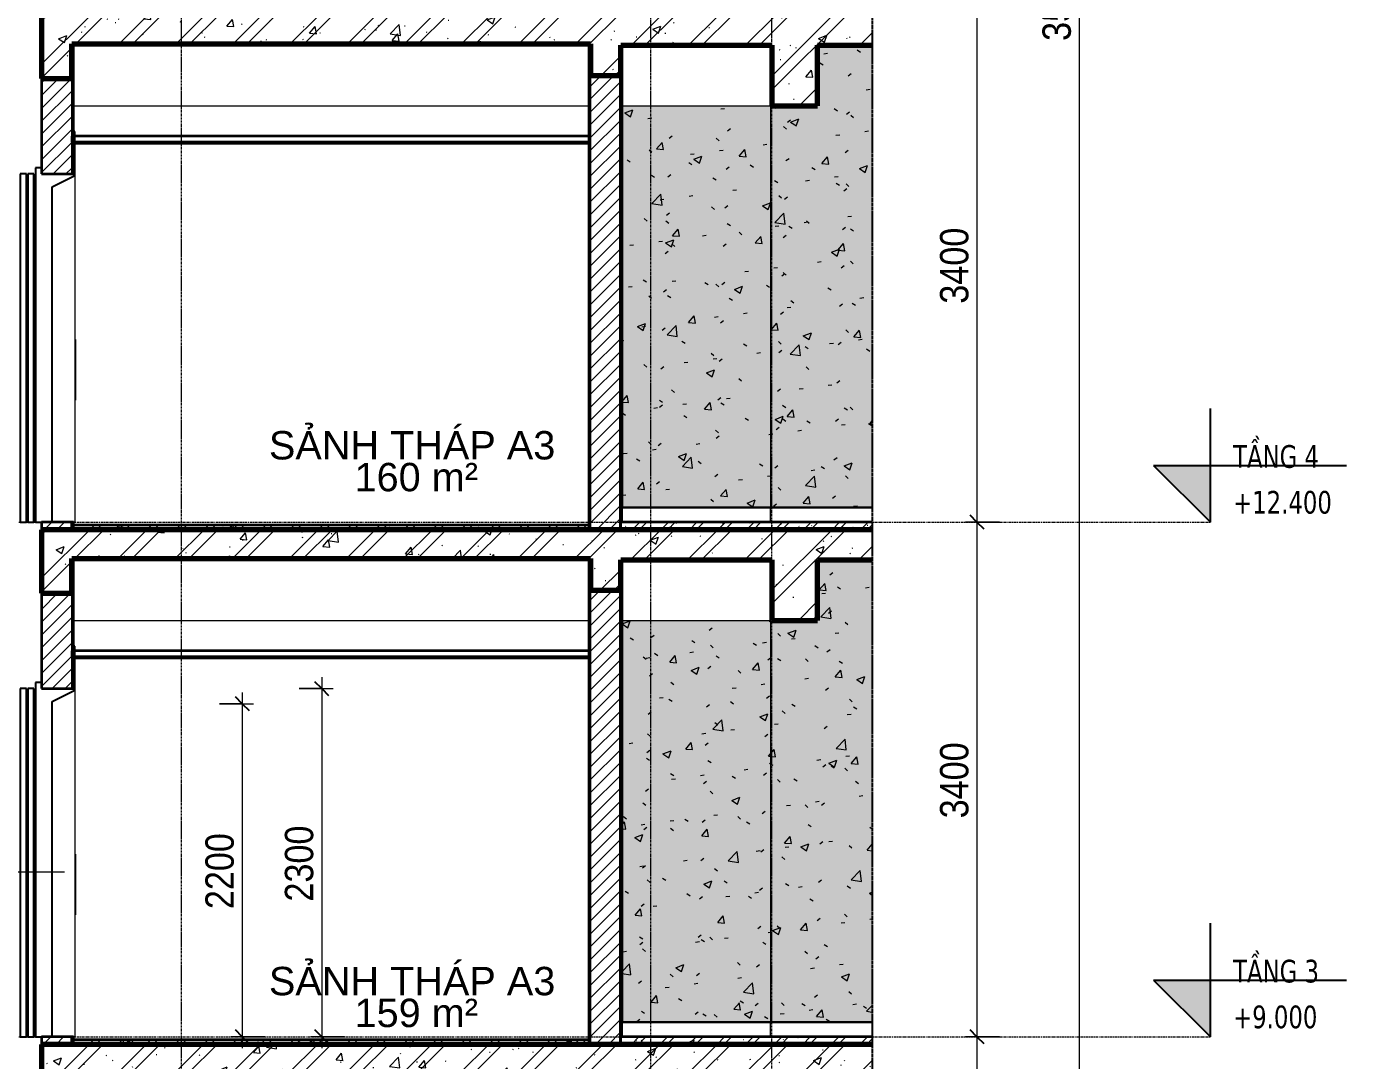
# Model space of a CAD drawing. Header units: millimetres. Extents: x -54951 to -22308, y -6558 to 34550.
# Drawn here: x -49462 to -40741, y 8843 to 15675 of the extents above; entities that cross this region are included whole.
import ezdxf

# ---------------------------------------------------------------- set-up
doc = ezdxf.new("R2010")
doc.units = ezdxf.units.MM
for name, pattern in [('Centre', [31.75, 6.35, -4.7625, 15.875, -4.7625]), ('Grid Line', [22.225, 12.7, -3.175, 3.175, -3.175]), ('Hidden', [7.14375, 4.7625, -2.38125])]:
    doc.linetypes.add(name, pattern=pattern)
for name, color, linetype, lineweight in [('0-1', 7, 'Continuous', 5), ('A-ANNO-DIMS', 211, 'Continuous', 9), ('A-ANNO-DIMS-75', 211, 'Continuous', 9), ('A-AREA-IDEN', 2, 'Continuous', 9), ('A-CLNG-2', 7, 'Continuous', 35), ('A-CLNG-FNSH-1', 250, 'Continuous', 18), ('A-CLNG-PATT', 13, 'Continuous', 18), ('A-DETL-GENF', 92, 'Continuous', 18), ('A-DETL-GENF-1', 9, 'Continuous', 18), ('A-DETL-GENF-3', 92, 'Hidden', 25), ('A-DETL-WIDE', 214, 'Continuous', 70), ('A-DOOR', 31, 'Continuous', 18), ('A-DOOR-1', 31, 'Continuous', 25), ('A-DOOR-IDEN', 31, 'Continuous', 9), ('A-FLOR-FNSH-1', 7, 'Continuous', 35), ('A-FLOR-HRAL-1', 250, 'Continuous', 18), ('A-FLOR-HRAL-2', 53, 'Continuous', 25), ('A-FLOR-HRAL-3', 9, 'Continuous', 18), ('A-FLOR-LEVL', 51, 'Continuous', 9), ('A-FLOR-LEVL-1', 51, 'Continuous', 25), ('A-FLOR-LEVL-2', 51, 'Centre', 9), ('A-FLOR-PATT-2', 67, 'Continuous', 18), ('A-FLOR-PATT-3', 8, 'Continuous', 18), ('A-WALL', 113, 'Continuous', 18), ('A-WALL-1', 7, 'Continuous', 35), ('A-WALL-PATT', 111, 'Continuous', 18), ('A-WALL-PATT-1', 9, 'Continuous', 18), ('A-WALL-PATT-2', 255, 'Continuous', 18), ('A-WALL-PATT-3', 250, 'Continuous', 18), ('I-WALL-1', 250, 'Continuous', 18), ('S-BEAM-3', 250, 'Continuous', 18), ('S-COLS-1', 250, 'Continuous', 18), ('S-GRID-1', 1, 'Grid Line', 9)]:
    doc.layers.add(name, color=color, linetype=linetype, lineweight=lineweight)
doc.styles.add('Arial', font='arial.ttf', dxfattribs={"height": 187.5})
doc.styles.add('Tahoma_B', font='tahomabd.ttf', dxfattribs={"width": 0.85, "height": 150})
doc.styles.add('UTM Avo', font='', dxfattribs={"width": 0.9, "height": 187.5})
doc.styles.get('UTM Avo').set_extended_font_data('UTM Avo')
doc.dimstyles.new('1_Dim_chi_tiet_2_5', dxfattribs={"dimscale": 304.8, "dimtxt": 187.368928, "dimasz": 0.295276, "dimexe": 0.246063, "dimexo": 0.0625, "dimgap": 0.024606, "dimtad": 1, "dimdec": 0, "dimrnd": 5, "dimzin": 0, "dimdsep": 46, "dimtxsty": 'UTM Avo', "dimblk1": 'OBLIQUE', "dimblk2": 'OBLIQUE', "dimsah": 1, "dimcen": 0.09, "dimdle": 0.246063, "dimazin": 0, "dimtfac": 1, "dimtdec": 4, "dimtix": 1, "dimtmove": 0, "dimatfit": 3, "dimfxl": 0.492126, "dimfxlon": 1, "dimtvp": 1, "dimtolj": 1, "dimtzin": 0, "dimarcsym": 2})
pattern_1 = [(50, (-48685.1, 15725), (546.553, -47.817), [57.15, -628.65]), (355, (-48685.1, 15725), (-105.73, 573.17), [45.72, -502.92]), (100.451, (-48639.57, 15721), (440.828, 525.35), [48.57, -534.27]), (46.184, (-48685.1, 15877.4), (813.237, -126.13), [85.725, -942.975]), (96.636, (-48617.35, 15866.9), (712.21, 742.28), [72.855, -801.405]), (351.184, (-48685.1, 15877.4), (712.215, 742.28), [68.58, -754.38]), (21, (-48608.9, 15839.3), (454.843, -306.796), [57.15, -628.65]), (326, (-48608.9, 15839.3), (185.406, 552.564), [45.72, -502.92]), (71.451, (-48571, 15813.73), (640.25, 245.764), [48.57, -534.27]), (37.5, (-48685.12, 15725), (9.2664, 253.665), [25.146, -471.678, 25.146, -485.394, -504.825]), (37.5, (-48685.12, 15725), (9.2664, 253.665), [-1007.364, 25.146, -479.68]), (7.5, (-48685.12, 15725), (200.459, 300.541), [25.146, -265.938, 25.146, -460.248, -192.405]), (7.5, (-48685.12, 15725), (200.459, 300.541), [-776.478, 25.146, -167.259]), (327.5, (-48855.04, 15725), (406.773, -17.1864), [25.146, -165.354, 25.146, -569.214, -788.67]), (327.5, (-48855.04, 15725), (406.773, -17.1864), [-784.86, 25.146, -763.524]), (317.5, (-48931.24, 15725), (444.388, 76.28), [25.146, -222.504, 25.146, -369.57, -560.07]), (317.5, (-48931.24, 15725), (444.388, 76.28), [-642.366, 25.146, -534.924])]
pattern_2 = [(37.5, (-48685.12, 15725), (-2.40047, 73.41204), [2.515, -55.397, 2.515, -62.255, -61.912]), (37.5, (-48685.12, 15725), (-2.40047, 73.41204), [-122.682, 2.515, -59.398]), (7.5, (-48685.12, 15725), (67.4282, 107.524), [2.515, -28.727, 2.515, -49.682, -20.002]), (7.5, (-48685.12, 15725), (67.4282, 107.524), [-83.439, 2.515, -17.488]), (327.5, (-48731.98, 15725), (118.6493, 0.21553), [2.515, -16.535, 2.515, -66.065, -89.535]), (327.5, (-48731.98, 15725), (118.6493, 0.21553), [-87.63, 2.515, -87.02]), (317.5, (-48731.98, 15725), (114.5339, 33.4393), [2.515, -7.01, 2.515, -42.443, -51.435]), (317.5, (-48731.98, 15725), (114.5339, 33.4393), [-54.483, 2.515, -48.92])]
pattern_3 = [(37.5, (-48685.12, 15725), (-2.40047, 73.41204), [2.515, -55.397, 2.515, -62.255, -61.913]), (37.5, (-48685.12, 15725), (-2.40047, 73.41204), [-122.682, 2.515, -59.398]), (7.5, (-48685.12, 15725), (67.4282, 107.524), [2.515, -28.727, 2.515, -49.682, -20.003]), (7.5, (-48685.12, 15725), (67.4282, 107.524), [-83.439, 2.515, -17.488]), (327.5, (-48731.98, 15725), (118.6493, 0.21553), [2.515, -16.535, 2.515, -66.065, -89.535]), (327.5, (-48731.98, 15725), (118.6493, 0.21553), [-87.63, 2.515, -87.02]), (317.5, (-48731.98, 15725), (114.5339, 33.4393), [2.515, -7.01, 2.515, -42.443, -51.435]), (317.5, (-48731.98, 15725), (114.5339, 33.4393), [-54.483, 2.515, -48.92])]
pattern_4 = [(45, (-48685.12, 15725), (-39.77476, 39.77476), [])]
pattern_5 = [(50, (-48685.12, 15725), (273.276, -23.909), [28.575, -314.325]), (355, (-48685.12, 15725), (-52.865, 286.585), [22.86, -251.46]), (100.451, (-48662.35, 15723), (220.414, 262.6745), [24.285, -267.135]), (46.184, (-48685.12, 15801.2), (406.619, -63.065), [42.862, -471.487]), (96.636, (-48651.23, 15795.94), (356.104, 371.141), [36.428, -400.703]), (351.184, (-48685.1, 15801.2), (356.107, 371.138), [34.29, -377.19]), (21, (-48647.02, 15782.15), (227.421, -153.398), [28.575, -314.325]), (326, (-48647.02, 15782.15), (92.703, 276.282), [22.86, -251.46]), (71.451, (-48628.07, 15769.37), (320.1254, 122.8816), [24.285, -267.135]), (37.5, (-48685.12, 15725), (4.6325, 126.8326), [2.515, -245.897, 2.515, -252.755, -252.413]), (37.5, (-48685.12, 15725), (4.6325, 126.8326), [-503.682, 2.515, -249.898]), (7.5, (-48685.12, 15725), (100.2292, 150.2711), [2.515, -143.027, 2.515, -240.182, -96.203]), (7.5, (-48685.12, 15725), (100.2292, 150.2711), [-388.239, 2.515, -93.688]), (327.5, (-48770.08, 15725), (203.3868, -8.5935), [2.515, -92.735, 2.515, -294.665, -394.335]), (327.5, (-48770.08, 15725), (203.3868, -8.5935), [-392.43, 2.515, -391.82]), (317.5, (-48808.18, 15725), (222.1944, 38.14), [2.515, -121.31, 2.515, -194.843, -280.035]), (317.5, (-48808.18, 15725), (222.1944, 38.14), [-321.183, 2.515, -277.52]), (45, (-48685.12, 15725), (-94.2927, 94.2927), []), (45, (-48685.12, 15867.88), (-94.2927, 94.2927), [])]
pattern_6 = [(45, (-48685.12, 15725), (-42.4264, 42.4264), [])]
pattern_7 = [(0, (-48685.12, 15725), (609.6, 152.4), [25.146, -432.054, 25.146, -432.054, -2438.4]), (0, (-48685.12, 15725), (609.6, 152.4), [-914.4, 25.146, -889.254, 25.146, -432.054, -1066.8]), (0, (-48685.12, 15725), (609.6, 152.4), [-2286, 25.146, -279.654, 25.146, -736.854]), (120, (-48456.52, 15801.2), (-436.7823, 451.729), [25.146, -432.054, 25.146, -2870.454]), (120, (-48456.52, 15801.2), (-436.7823, 451.729), [-482.346, -432.054, 25.146, -889.254, -1524]), (120, (-48456.52, 15801.2), (-436.7823, 451.729), [-1828.8, 25.146, -432.054, 25.146, -1041.654]), (120, (-48456.52, 15801.2), (-436.7823, 451.729), [-2311.146, -279.654, 25.146, -736.854]), (240, (-48380.32, 16106), (-172.8177, -604.129), [25.146, -432.054, 25.146, -432.054, -2438.4]), (240, (-48380.32, 16106), (-172.8177, -604.129), [-914.4, 25.146, -889.254, 25.146, -432.054, -1066.8]), (240, (-48380.32, 16106), (-172.8177, -604.129), [-2286, 25.146, -279.654, 25.146, -736.854])]
pattern_8 = [(50, (-48685.1, 15725), (546.553, -47.817), [57.15, -628.65]), (355, (-48685.1, 15725), (-105.73, 573.17), [45.72, -502.92]), (100.451, (-48639.57, 15721), (440.828, 525.35), [48.57, -534.27]), (46.184, (-48685.1, 15877.4), (813.237, -126.13), [85.725, -942.975]), (96.636, (-48617.35, 15866.9), (712.21, 742.28), [72.855, -801.405]), (351.184, (-48685.1, 15877.4), (712.215, 742.28), [68.58, -754.38]), (21, (-48608.9, 15839.3), (454.843, -306.796), [57.15, -628.65]), (326, (-48608.9, 15839.3), (185.406, 552.564), [45.72, -502.92]), (71.451, (-48571, 15813.73), (640.25, 245.764), [48.57, -534.27]), (37.5, (-48685.12, 15725), (9.2664, 253.665), [5.029, -491.795, 5.029, -505.511, -504.825]), (37.5, (-48685.12, 15725), (9.2664, 253.665), [-1007.364, 5.029, -499.796]), (7.5, (-48685.12, 15725), (200.4594, 300.541), [5.029, -286.055, 5.029, -480.365, -192.405]), (7.5, (-48685.12, 15725), (200.4594, 300.541), [-776.478, 5.029, -187.376]), (327.5, (-48855.04, 15725), (406.773, -17.1864), [5.029, -185.471, 5.029, -589.331, -788.67]), (327.5, (-48855.04, 15725), (406.773, -17.1864), [-784.86, 5.03, -783.64]), (317.5, (-48931.24, 15725), (444.388, 76.28), [5.029, -242.621, 5.029, -389.687, -560.07]), (317.5, (-48931.24, 15725), (444.388, 76.28), [-642.366, 5.03, -555.04]), (45, (-48685.12, 15725), (-188.585, 188.585), []), (45, (-48685.12, 16010.75), (-188.585, 188.585), [])]

# ---------------------------------------------------------------- blocks, each defined once
blk = doc.blocks.new('NCV_TKTC_KET CAU_rvt-1-TKCS_THANG MÁY TM3 - MẶT CẮT')
at = {"layer": 'S-BEAM-3'}
for p, q in [((-49151.9, 15150), (-45747.4, 15150)), ((-45526.9, 15150), (-44546.9, 15150)), ((-49151.9, 11750), (-45747.4, 11750)), ((-45526.9, 11750), (-44546.9, 11750))]:
    blk.add_line(p, q, dxfattribs=at)
at = {"layer": 'S-COLS-1'}
for p, q in [((-44536.9, 12495), (-44536.9, 12500)), ((-44536.9, 9095), (-44536.9, 9100))]:
    blk.add_line(p, q, dxfattribs=at)
blk = doc.blocks.new('Railing - Railing-945961-TKCS_THANG MÁY TM3 - MẶT CẮT')
at = {"layer": 'A-FLOR-HRAL-2'}
for p, q in [((-45526.9, 12495), (-45536.9, 12495)), ((-45536.9, 12495), (-45536.9, 12400)), ((-45526.9, 12400), (-45526.9, 12495)), ((-45536.9, 12400), (-45526.9, 12400))]:
    blk.add_line(p, q, dxfattribs=at)
at = {"layer": 'A-FLOR-HRAL-3'}
for p, q in [((-45526.9, 12495), (-44546.9, 12495)), ((-44546.9, 12400), (-44546.9, 12495)), ((-44546.9, 12495), (-43873.9, 12495))]:
    blk.add_line(p, q, dxfattribs=at)
blk = doc.blocks.new('NCV_TKTC_TANG 3 - 4_rvt-1-TKCS_THANG MÁY TM3 - MẶT CẮT')
at = {"layer": 'A-FLOR-PATT-2'}
h = blk.add_hatch(dxfattribs=at)
h.set_pattern_fill('FP_2', color=256, style=0, pattern_type=2)
h.set_pattern_definition(pattern_5)
h.paths.add_polyline_path([(-43873.9, 12350), (-43873.9, 12400), (-45536.9, 12400), (-45536.9, 12350), (-44208.4, 12350)])
at = {"layer": 'A-WALL-PATT-1'}
h = blk.add_hatch(dxfattribs=at)
h.set_pattern_fill('FP_5', color=256, style=0, pattern_type=2)
h.set_pattern_definition(pattern_1)
h.paths.add_polyline_path([(-43873.9, 12500), (-43873.9, 15550), (-44235.3, 15550), (-44235.3, 15150), (-44536.9, 15150), (-44536.9, 15550), (-44546.9, 15550), (-44546.9, 12500), (-44208.4, 12500)])
h = blk.add_hatch(dxfattribs=at)
h.set_pattern_fill('FP_5', color=256, style=0, pattern_type=2)
h.set_pattern_definition(pattern_1)
h.paths.add_polyline_path([(-45526.9, 12500), (-44546.9, 12500), (-44546.9, 15150), (-45526.9, 15150), (-45526.9, 12610.4)])
at = {"layer": 'A-WALL-PATT-2'}
h = blk.add_hatch(dxfattribs=at)
h.set_pattern_fill('FP_6', color=256, style=0, pattern_type=2)
h.set_pattern_definition(pattern_2)
h.paths.add_polyline_path([(-43873.9, 12500), (-43873.9, 15550), (-44235.3, 15550), (-44235.3, 15150), (-44536.9, 15150), (-44536.9, 15550), (-44546.9, 15550), (-44546.9, 12500), (-44208.4, 12500)])
h = blk.add_hatch(dxfattribs=at)
h.set_pattern_fill('FP_7', color=256, style=0, pattern_type=2)
h.set_pattern_definition(pattern_3)
h.paths.add_polyline_path([(-45526.9, 12500), (-44546.9, 12500), (-44546.9, 15150), (-45526.9, 15150), (-45526.9, 12610.4)])
at = {"layer": 'A-WALL-PATT-3'}
h = blk.add_hatch(dxfattribs=at)
h.set_pattern_fill('FP_8', color=256, style=0, pattern_type=2)
h.set_pattern_definition(pattern_4)
h.paths.add_polyline_path([(-45526.9, 12500), (-45526.9, 15550), (-45535.3, 15550), (-45535.3, 15350), (-45536.9, 15350), (-45536.9, 12500)])
at = {"layer": 'A-FLOR-FNSH-1'}
for p, q in [((-43873.9, 12400), (-45536.9, 12400)), ((-45536.9, 12400), (-45536.9, 12350))]:
    blk.add_line(p, q, dxfattribs=at)
at = {"layer": 'A-WALL-1'}
for p, q in [((-45526.9, 12500), (-45526.9, 15550)), ((-45536.9, 15350), (-45536.9, 12500)), ((-45536.9, 12500), (-45526.9, 12500))]:
    blk.add_line(p, q, dxfattribs=at)
at = {"layer": 'I-WALL-1'}
for p, q in [((-44546.9, 15550), (-44546.9, 12500)), ((-45526.9, 12500), (-44546.9, 12500)), ((-44546.9, 12500), (-43873.9, 12500))]:
    blk.add_line(p, q, dxfattribs=at)
at = {"layer": 'A-FLOR-HRAL-1'}
blk.add_blockref('Railing - Railing-945961-TKCS_THANG MÁY TM3 - MẶT CẮT', (0, 0), dxfattribs=at)
blk = doc.blocks.new('NCV_TKTC_TANG 3 - 4_rvt-2-TKCS_THANG MÁY TM3 - MẶT CẮT')
at = {"layer": 'A-FLOR-PATT-2'}
h = blk.add_hatch(dxfattribs=at)
h.set_pattern_fill('FP_2', color=256, style=0, pattern_type=2)
h.set_pattern_definition(pattern_5)
h.paths.add_polyline_path([(-43873.9, 8950), (-43873.9, 9000), (-45536.9, 9000), (-45536.9, 8950), (-44235.3, 8950)])
at = {"layer": 'A-WALL-PATT-1'}
h = blk.add_hatch(dxfattribs=at)
h.set_pattern_fill('FP_5', color=256, style=0, pattern_type=2)
h.set_pattern_definition(pattern_1)
h.paths.add_polyline_path([(-43873.9, 9100), (-43873.9, 12150), (-44235.3, 12150), (-44235.3, 11750), (-44536.9, 11750), (-44536.9, 12150), (-44546.9, 12150), (-44546.9, 9100)])
h = blk.add_hatch(dxfattribs=at)
h.set_pattern_fill('FP_5', color=256, style=0, pattern_type=2)
h.set_pattern_definition(pattern_1)
h.paths.add_polyline_path([(-44857.6, 9100), (-44546.9, 9100), (-44546.9, 11750), (-45526.9, 11750), (-45526.9, 9100)])
at = {"layer": 'A-WALL-PATT-2'}
h = blk.add_hatch(dxfattribs=at)
h.set_pattern_fill('FP_6', color=256, style=0, pattern_type=2)
h.set_pattern_definition(pattern_2)
h.paths.add_polyline_path([(-43873.9, 9100), (-43873.9, 12150), (-44235.3, 12150), (-44235.3, 11750), (-44536.9, 11750), (-44536.9, 12150), (-44546.9, 12150), (-44546.9, 9100)])
h = blk.add_hatch(dxfattribs=at)
h.set_pattern_fill('FP_7', color=256, style=0, pattern_type=2)
h.set_pattern_definition(pattern_3)
h.paths.add_polyline_path([(-44857.6, 9100), (-44546.9, 9100), (-44546.9, 11750), (-45526.9, 11750), (-45526.9, 9100)])
at = {"layer": 'A-WALL-PATT-3'}
h = blk.add_hatch(dxfattribs=at)
h.set_pattern_fill('FP_8', color=256, style=0, pattern_type=2)
h.set_pattern_definition(pattern_4)
h.paths.add_polyline_path([(-45526.9, 9100), (-45526.9, 12150), (-45535.3, 12150), (-45535.3, 11950), (-45536.9, 11950), (-45536.9, 9100)])
at = {"layer": 'A-FLOR-FNSH-1'}
for p, q in [((-43873.9, 9000), (-45536.9, 9000)), ((-45536.9, 9000), (-45536.9, 8950))]:
    blk.add_line(p, q, dxfattribs=at)
at = {"layer": 'A-WALL-1'}
for p, q in [((-45526.9, 9100), (-45526.9, 12150)), ((-45536.9, 11950), (-45536.9, 9100)), ((-45536.9, 9100), (-45526.9, 9100))]:
    blk.add_line(p, q, dxfattribs=at)
at = {"layer": 'I-WALL-1'}
for p, q in [((-44546.9, 12150), (-44546.9, 9100)), ((-45526.9, 9100), (-44546.9, 9100)), ((-44546.9, 9100), (-43873.9, 9100))]:
    blk.add_line(p, q, dxfattribs=at)
at = {"layer": 'A-FLOR-HRAL-1'}
blk.add_blockref('Railing - Railing-945961-TKCS_THANG MÁY TM3 - MẶT CẮT', (0, -3400), dxfattribs=at)
blk = doc.blocks.new('Thang may HIEN - Dài x Rộng - 2000x2000-V1-TKCS_THANG MÁY TM3 - MẶT CẮT')
at = {"layer": 'A-DOOR'}
for p, q in [((-51111.9, 11500), (-49611.9, 11500)), ((-49141.9, 11290), (-49141.9, 9000)), ((-49137.9, 10205.9), (-49141.9, 10205.9)), ((-49137.9, 10205.9), (-49137.9, 9805.9)), ((-49141.9, 9805.9), (-49137.9, 9805.9)), ((-49141.9, 9000), (-49151.9, 9000))]:
    blk.add_line(p, q, dxfattribs=at)
at = {"layer": 'A-DOOR-1'}
for p, q in [((-49161.9, 11580), (-49161.9, 11300)), ((-49141.9, 11580), (-49161.9, 11580)), ((-49141.9, 11290), (-49141.9, 11580)), ((-51111.9, 11500), (-51161.9, 11500)), ((-51161.9, 11500), (-51161.9, 9000)), ((-51111.9, 9000), (-51111.9, 11500)), ((-49561.9, 11500), (-49611.9, 11500)), ((-49611.9, 11500), (-49611.9, 9000)), ((-49561.9, 9000), (-49561.9, 11500)), ((-49361.9, 11340), (-49401.9, 11340)), ((-49401.9, 11340), (-49401.9, 9000)), ((-49361.9, 11300), (-49361.9, 11340)), ((-49462.3, 11300), (-49502.3, 11300)), ((-49502.3, 11300), (-49502.3, 9000)), ((-49462.3, 9000), (-49462.3, 11300)), ((-49412.3, 11300), (-49452.3, 11300)), ((-49452.3, 11300), (-49452.3, 9000)), ((-49412.3, 9000), (-49412.3, 11300)), ((-49161.9, 11300), (-49361.9, 11300)), ((-49290.9, 11215.5), (-49141.9, 11290)), ((-49611.9, 11250), (-51111.9, 11250)), ((-51111.9, 11250), (-51111.9, 11200)), ((-51111.9, 11200), (-49611.9, 11200)), ((-49611.9, 11200), (-49611.9, 11250)), ((-49290.9, 9000), (-49290.9, 11215.5)), ((-51161.9, 9000), (-51111.9, 9000)), ((-49611.9, 9050), (-51111.9, 9050)), ((-51111.9, 9050), (-51111.9, 9000)), ((-51111.9, 9000), (-49611.9, 9000)), ((-49611.9, 9000), (-49611.9, 9050)), ((-49611.9, 9000), (-49561.9, 9000)), ((-49502.3, 9000), (-49462.3, 9000)), ((-49452.3, 9000), (-49412.3, 9000)), ((-49401.9, 9000), (-49290.9, 9000))]:
    blk.add_line(p, q, dxfattribs=at)
blk = doc.blocks.new('BORDER VIEW - BORDER VIEW-3767922-TKCS_THANG MÁY TM3 - MẶT CẮT')
at = {"layer": 'A-DETL-GENF-3'}
blk.add_line((-43873.9, 33879.3), (-43873.9, -4350), dxfattribs=at)
blk = doc.blocks.new('Level - CAO ĐỘ LEVEL-350587-TKCS_THANG MÁY TM3 - MẶT CẮT')
at = {"layer": 'A-FLOR-LEVL'}
blk.add_hatch(color=256, dxfattribs=at).paths.add_polyline_path([(-41640.6, 2575), (-41640.6, 2200), (-42015.6, 2575)])
at = {"layer": 'A-FLOR-LEVL-1'}
for p, q in [((-41640.6, 2200), (-41640.6, 2950)), ((-42015.6, 2575), (-41640.6, 2200)), ((-42015.6, 2575), (-40740.6, 2575))]:
    blk.add_line(p, q, dxfattribs=at)
blk = doc.blocks.new('DIMBLOCK7-TKCS_THANG MÁY TM3 - MẶT CẮT')
at = {"layer": 'A-ANNO-DIMS-75'}
for p, q in [((-43033, 15800), (-43258, 15800)), ((-43183, 15800), (-43183, 12400)), ((-43183, 15800), (-43033, 15800)), ((-43033, 12400), (-43258, 12400)), ((-43183, 12400), (-43033, 12400))]:
    blk.add_line(p, q, dxfattribs=at)
at = {"layer": 'A-ANNO-DIMS-75', "lineweight": 25}
for p, q in [((-43183, 15800), (-43228, 15845)), ((-43183, 15800), (-43138, 15755)), ((-43183, 12400), (-43228, 12445)), ((-43183, 12400), (-43138, 12355))]:
    blk.add_line(p, q, dxfattribs=at)
at = {"layer": 'A-ANNO-DIMS-75', "color": 0, "insert": (-43426.5, 13843.2), "char_height": 187.5, "width": 616.236, "attachment_point": 1, "rotation": 90, "line_spacing_factor": 1.110334, "style": 'UTM Avo'}
blk.add_mtext('3400', dxfattribs=at)
blk = doc.blocks.new('_Oblique')
at = {"color": 0, "linetype": 'ByBlock', "lineweight": -2}
blk.add_line((-0.5, -0.5), (0.5, 0.5), dxfattribs=at)
blk = doc.blocks.new('DIMBLOCK8-TKCS_THANG MÁY TM3 - MẶT CẮT')
at = {"layer": 'A-ANNO-DIMS-75'}
for p, q in [((-43033, 12400), (-43258, 12400)), ((-43183, 12400), (-43183, 9000)), ((-43183, 12400), (-43033, 12400)), ((-43033, 9000), (-43258, 9000)), ((-43183, 9000), (-43033, 9000))]:
    blk.add_line(p, q, dxfattribs=at)
at = {"layer": 'A-ANNO-DIMS-75', "lineweight": 25}
for p, q in [((-43183, 12400), (-43228, 12445)), ((-43183, 12400), (-43138, 12355)), ((-43183, 9000), (-43228, 9045)), ((-43183, 9000), (-43138, 8955))]:
    blk.add_line(p, q, dxfattribs=at)
at = {"layer": 'A-ANNO-DIMS-75', "color": 0, "insert": (-43426.5, 10443.2), "char_height": 187.5, "width": 616.236, "attachment_point": 1, "rotation": 90, "line_spacing_factor": 1.110334, "style": 'UTM Avo'}
blk.add_mtext('3400', dxfattribs=at)
blk = doc.blocks.new('DIMBLOCK9-TKCS_THANG MÁY TM3 - MẶT CẮT')
at = {"layer": 'A-ANNO-DIMS-75'}
for p, q in [((-43033, 9000), (-43258, 9000)), ((-43183, 9000), (-43183, 5600)), ((-43183, 9000), (-43033, 9000)), ((-43033, 5600), (-43258, 5600)), ((-43183, 5600), (-43033, 5600))]:
    blk.add_line(p, q, dxfattribs=at)
at = {"layer": 'A-ANNO-DIMS-75', "lineweight": 25}
for p, q in [((-43183, 9000), (-43228, 9045)), ((-43183, 9000), (-43138, 8955)), ((-43183, 5600), (-43228, 5645)), ((-43183, 5600), (-43138, 5555))]:
    blk.add_line(p, q, dxfattribs=at)
at = {"layer": 'A-ANNO-DIMS-75', "color": 0, "insert": (-43426.5, 7043.2), "char_height": 187.5, "width": 616.236, "attachment_point": 1, "rotation": 90, "line_spacing_factor": 1.110334, "style": 'UTM Avo'}
blk.add_mtext('3400', dxfattribs=at)
blk = doc.blocks.new('DIMBLOCK16-TKCS_THANG MÁY TM3 - MẶT CẮT')
at = {"layer": 'A-ANNO-DIMS-75', "lineweight": 25}
for p, q in [((-42506.2, 33800), (-42551.2, 33845)), ((-42506.2, 33800), (-42461.2, 33755)), ((-42506.2, -2000), (-42551.2, -1955)), ((-42506.2, -2000), (-42461.2, -2045))]:
    blk.add_line(p, q, dxfattribs=at)
at = {"layer": 'A-ANNO-DIMS-75'}
for p, q in [((-42506.2, 33875), (-42506.2, -2075)), ((-42656.2, 33800), (-42431.2, 33800)), ((-42506.2, 33800), (-42656.2, 33800)), ((-42356.2, -2000), (-42581.2, -2000)), ((-42506.2, -2000), (-42356.2, -2000))]:
    blk.add_line(p, q, dxfattribs=at)
at = {"layer": 'A-ANNO-DIMS-75', "color": 0, "insert": (-42749.8, 15579), "char_height": 187.5, "width": 770.294, "attachment_point": 1, "rotation": 90, "line_spacing_factor": 1.110334, "style": 'UTM Avo'}
blk.add_mtext('35800', dxfattribs=at)
blk = doc.blocks.new('DIMBLOCK35-TKCS_THANG MÁY TM3 - MẶT CẮT')
at = {"layer": 'A-ANNO-DIMS-75'}
for p, q in [((-48036, 11275), (-48036, 8925)), ((-48186, 11200), (-47961, 11200)), ((-48036, 11200), (-48186, 11200)), ((-47886, 9000), (-48111, 9000)), ((-48036, 9000), (-47886, 9000))]:
    blk.add_line(p, q, dxfattribs=at)
at = {"layer": 'A-ANNO-DIMS-75', "lineweight": 25}
for p, q in [((-48036, 11200), (-48081, 11245)), ((-48036, 11200), (-47991, 11155)), ((-48036, 9000), (-48081, 9045)), ((-48036, 9000), (-47991, 8955))]:
    blk.add_line(p, q, dxfattribs=at)
at = {"layer": 'A-ANNO-DIMS-75', "color": 0, "insert": (-48279.6, 9843.2), "char_height": 187.5, "width": 616.236, "attachment_point": 1, "rotation": 90, "line_spacing_factor": 1.110334, "style": 'UTM Avo'}
blk.add_mtext('2200', dxfattribs=at)
blk = doc.blocks.new('DIMBLOCK36-TKCS_THANG MÁY TM3 - MẶT CẮT')
at = {"layer": 'A-ANNO-DIMS-75', "lineweight": 25}
for p, q in [((-47511, 11300), (-47556, 11345)), ((-47511, 11300), (-47466, 11255)), ((-47511, 9000), (-47556, 9045)), ((-47511, 9000), (-47466, 8955))]:
    blk.add_line(p, q, dxfattribs=at)
at = {"layer": 'A-ANNO-DIMS-75'}
for p, q in [((-47511, 11375), (-47511, 8925)), ((-47661, 11300), (-47436, 11300)), ((-47511, 11300), (-47661, 11300)), ((-47361, 9000), (-47586, 9000)), ((-47511, 9000), (-47361, 9000))]:
    blk.add_line(p, q, dxfattribs=at)
at = {"layer": 'A-ANNO-DIMS-75', "color": 0, "insert": (-47754.6, 9893.2), "char_height": 187.5, "width": 616.236, "attachment_point": 1, "rotation": 90, "line_spacing_factor": 1.110334, "style": 'UTM Avo'}
blk.add_mtext('2300', dxfattribs=at)

msp = doc.modelspace()

# ---------------------------------------------------------------- hatches: boundary and pattern name
at = {"layer": 'A-CLNG-PATT'}
h = msp.add_hatch(dxfattribs=at)
h.set_pattern_fill('FP_11', color=256, style=0, pattern_type=2)
h.set_pattern_definition(pattern_7)
h.paths.add_polyline_path([(-47454.3, 14900), (-45737.4, 14900), (-45737.4, 14910), (-49161.9, 14910), (-49161.9, 14900), (-48752.6, 14900)])
h = msp.add_hatch(dxfattribs=at)
h.set_pattern_fill('FP_11', color=256, style=0, pattern_type=2)
h.set_pattern_definition(pattern_7)
h.paths.add_polyline_path([(-47454.3, 11500), (-45737.4, 11500), (-45737.4, 11510), (-49161.9, 11510), (-49161.9, 11500), (-48752.6, 11500)])
at = {"layer": 'A-DETL-GENF-1'}
h = msp.add_hatch(dxfattribs=at)
h.set_pattern_fill('FP_3', color=256, style=0, pattern_type=2)
h.set_pattern_definition(pattern_8)
h.paths.add_polyline_path([(-44536.9, 15150), (-44235.3, 15150), (-44235.3, 15550), (-43873.9, 15550), (-43873.9, 15750), (-49361.9, 15750), (-49361.9, 15330), (-49161.9, 15330), (-49161.9, 15560), (-45735.3, 15560), (-45735.3, 15350), (-45535.3, 15350), (-45535.3, 15550), (-44536.9, 15550)])
h.paths.add_polyline_path([(-53361.9, 15150), (-53361.9, 15530), (-51661.9, 15530), (-51661.9, 15330), (-51461.9, 15330), (-51461.9, 15750), (-53801.9, 15750), (-53801.9, 15150)])
h = msp.add_hatch(dxfattribs=at)
h.set_pattern_fill('FP_3', color=256, style=0, pattern_type=2)
h.set_pattern_definition(pattern_8)
h.paths.add_polyline_path([(-44235.3, 11750), (-44235.3, 12150), (-43873.9, 12150), (-43873.9, 12350), (-49361.9, 12350), (-49361.9, 11930), (-49161.9, 11930), (-49161.9, 12160), (-45735.3, 12160), (-45735.3, 11950), (-45535.3, 11950), (-45535.3, 12150), (-44536.9, 12150), (-44536.9, 11750)])
h.paths.add_polyline_path([(-53801.9, 11750), (-53361.9, 11750), (-53361.9, 12130), (-51661.9, 12130), (-51661.9, 11930), (-51461.9, 11930), (-51461.9, 12350), (-53801.9, 12350), (-53801.9, 11795.6)])
h = msp.add_hatch(dxfattribs=at)
h.set_pattern_fill('FP_3', color=256, style=0, pattern_type=2)
h.set_pattern_definition(pattern_8)
h.paths.add_polyline_path([(-44235.3, 8350), (-44235.3, 8750), (-43873.9, 8750), (-43873.9, 8950), (-49361.9, 8950), (-49361.9, 8530), (-49161.9, 8530), (-49161.9, 8760), (-45735.3, 8760), (-45735.3, 8550), (-45535.3, 8550), (-45535.3, 8750), (-44536.9, 8750), (-44536.9, 8350)])
h.paths.add_polyline_path([(-53361.9, 8350), (-53361.9, 8730), (-51661.9, 8730), (-51661.9, 8530), (-51461.9, 8530), (-51461.9, 8950), (-53801.9, 8950), (-53801.9, 8350)])
at = {"layer": 'A-FLOR-PATT-3'}
h = msp.add_hatch(dxfattribs=at)
h.set_pattern_fill('FP_2', color=256, style=0, pattern_type=2)
h.set_pattern_definition(pattern_5)
h.paths.add_polyline_path([(-46155.9, 12350), (-45737.4, 12350), (-45737.4, 12380), (-49161.9, 12380), (-49161.9, 12350), (-47107.2, 12350)])
h = msp.add_hatch(dxfattribs=at)
h.set_pattern_fill('FP_2', color=256, style=0, pattern_type=2)
h.set_pattern_definition(pattern_5)
h.paths.add_polyline_path([(-46155.9, 8950), (-45737.4, 8950), (-45737.4, 8980), (-49161.9, 8980), (-49161.9, 8950), (-47107.2, 8950)])
at = {"layer": 'A-WALL-PATT'}
h = msp.add_hatch(dxfattribs=at)
h.set_pattern_fill('FP_8', color=256, style=0, pattern_type=2)
h.set_pattern_definition(pattern_4)
h.paths.add_polyline_path([(-49151.9, 14700), (-49151.9, 15560), (-49161.9, 15560), (-49161.9, 14700)])
h.paths.add_polyline_path([(-49154.4, 15750), (-49151.9, 15750), (-49151.9, 15800), (-49161.9, 15800), (-49161.9, 15750)])
h = msp.add_hatch(dxfattribs=at)
h.set_pattern_fill('FP_8', color=256, style=0, pattern_type=2)
h.set_pattern_definition(pattern_4)
h.paths.add_polyline_path([(-45737.4, 12400), (-45737.4, 15560), (-45747.4, 15560), (-45747.4, 12400)])
h.paths.add_polyline_path([(-45747.4, 15750), (-45737.4, 15750), (-45737.4, 15800), (-45747.4, 15800)])
h = msp.add_hatch(dxfattribs=at)
h.set_pattern_fill('FP_1', color=256, style=0, pattern_type=2)
h.set_pattern_definition(pattern_6)
h.paths.add_polyline_path([(-45735.3, 12350), (-45537.4, 12350), (-45537.4, 15350), (-45735.3, 15350), (-45735.3, 15560), (-45737.4, 15559.8), (-45737.4, 12350)])
h = msp.add_hatch(dxfattribs=at)
h.set_pattern_fill('FP_1', color=256, style=0, pattern_type=2)
h.set_pattern_definition(pattern_6)
h.paths.add_polyline_path([(-49161.9, 12350), (-49161.9, 12400), (-49361.9, 12400), (-49361.9, 12350)])
h.paths.add_polyline_path([(-49361.9, 14700), (-49161.9, 14700), (-49161.9, 15330), (-49361.9, 15330), (-49361.9, 15071.1)])
h = msp.add_hatch(dxfattribs=at)
h.set_pattern_fill('FP_8', color=256, style=0, pattern_type=2)
h.set_pattern_definition(pattern_4)
h.paths.add_polyline_path([(-49151.9, 11300), (-49151.9, 12160), (-49161.9, 12160), (-49161.9, 11300)])
h.paths.add_polyline_path([(-49151.9, 12350), (-49151.9, 12400), (-49161.9, 12400), (-49161.9, 12350), (-49154.4, 12350)])
h = msp.add_hatch(dxfattribs=at)
h.set_pattern_fill('FP_8', color=256, style=0, pattern_type=2)
h.set_pattern_definition(pattern_4)
h.paths.add_polyline_path([(-45737.4, 9000), (-45737.4, 12160), (-45747.4, 12160), (-45747.4, 9000)])
h.paths.add_polyline_path([(-45747.4, 12350), (-45737.4, 12350), (-45737.4, 12400), (-45747.4, 12400)])
h = msp.add_hatch(dxfattribs=at)
h.set_pattern_fill('FP_1', color=256, style=0, pattern_type=2)
h.set_pattern_definition(pattern_6)
h.paths.add_polyline_path([(-45735.3, 8950), (-45537.4, 8950), (-45537.4, 11950), (-45735.3, 11950), (-45735.3, 12160), (-45737.4, 12159.8), (-45737.4, 8950)])
h = msp.add_hatch(dxfattribs=at)
h.set_pattern_fill('FP_1', color=256, style=0, pattern_type=2)
h.set_pattern_definition(pattern_6)
h.paths.add_polyline_path([(-49161.9, 8950), (-49161.9, 9000), (-49361.9, 9000), (-49361.9, 8950)])
h.paths.add_polyline_path([(-49361.9, 11300), (-49161.9, 11300), (-49161.9, 11930), (-49361.9, 11930), (-49361.9, 11380.1)])
h = msp.add_hatch(dxfattribs=at)
h.set_pattern_fill('FP_8', color=256, style=0, pattern_type=2)
h.set_pattern_definition(pattern_4)
h.paths.add_polyline_path([(-49151.9, 7900), (-49151.9, 8760), (-49161.9, 8760), (-49161.9, 7900)])
h.paths.add_polyline_path([(-49154.4, 8950), (-49151.9, 8950), (-49151.9, 9000), (-49161.9, 9000), (-49161.9, 8950)])
h = msp.add_hatch(dxfattribs=at)
h.set_pattern_fill('FP_8', color=256, style=0, pattern_type=2)
h.set_pattern_definition(pattern_4)
h.paths.add_polyline_path([(-45737.4, 5600), (-45737.4, 8760), (-45747.4, 8760), (-45747.4, 5600)])
h.paths.add_polyline_path([(-45747.4, 8950), (-45737.4, 8950), (-45737.4, 9000), (-45747.4, 9000)])

# ---------------------------------------------------------------- linework, layer by layer
at = {"layer": 'A-CLNG-2'}
for p, q in [((-45737.4, 14950), (-49161.9, 14950)), ((-49161.9, 14950), (-49161.9, 14910)), ((-45737.4, 14910), (-45737.4, 14950)), ((-45737.4, 14910), (-49161.9, 14910)), ((-45737.4, 11550), (-49161.9, 11550)), ((-49161.9, 11550), (-49161.9, 11510)), ((-45737.4, 11510), (-45737.4, 11550)), ((-45737.4, 11510), (-49161.9, 11510))]:
    msp.add_line(p, q, dxfattribs=at)
at = {"layer": 'A-CLNG-FNSH-1'}
for p, q in [((-49161.9, 14900), (-45737.4, 14900)), ((-45737.4, 14900), (-45737.4, 14910)), ((-49161.9, 11500), (-45737.4, 11500)), ((-45737.4, 11500), (-45737.4, 11510))]:
    msp.add_line(p, q, dxfattribs=at)
at = {"layer": 'A-DETL-WIDE'}
for p, q in [((-49361.9, 15750), (-49361.9, 15330)), ((-49161.9, 15330), (-49161.9, 15560)), ((-49161.9, 15560), (-45735.3, 15560)), ((-45735.3, 15560), (-45735.3, 15350)), ((-45535.3, 15350), (-45535.3, 15550)), ((-45535.3, 15550), (-44536.9, 15550)), ((-44536.9, 15550), (-44536.9, 15150)), ((-44235.3, 15150), (-44235.3, 15550)), ((-44235.3, 15550), (-43873.9, 15550)), ((-45735.3, 15350), (-45535.3, 15350)), ((-49361.9, 15330), (-49161.9, 15330)), ((-44536.9, 15150), (-44235.3, 15150)), ((-43873.9, 12350), (-49361.9, 12350)), ((-49361.9, 12350), (-49361.9, 11930)), ((-49161.9, 11930), (-49161.9, 12160)), ((-49161.9, 12160), (-45735.3, 12160)), ((-45735.3, 12160), (-45735.3, 11950)), ((-45535.3, 11950), (-45535.3, 12150)), ((-45535.3, 12150), (-44536.9, 12150)), ((-44536.9, 12150), (-44536.9, 11750)), ((-44235.3, 11750), (-44235.3, 12150)), ((-44235.3, 12150), (-43873.9, 12150)), ((-45735.3, 11950), (-45535.3, 11950)), ((-49361.9, 11930), (-49161.9, 11930)), ((-44536.9, 11750), (-44235.3, 11750)), ((-43873.9, 8950), (-49361.9, 8950)), ((-49361.9, 8950), (-49361.9, 8530))]:
    msp.add_line(p, q, dxfattribs=at)
at = {"layer": 'A-DOOR-IDEN'}
msp.add_line((-49211.1, 10087.9), (-49635.4, 10087.9), dxfattribs=at)
at = {"layer": 'A-FLOR-FNSH-1'}
for p, q in [((-45737.4, 12380), (-49161.9, 12380)), ((-45737.4, 8980), (-49161.9, 8980))]:
    msp.add_line(p, q, dxfattribs=at)
at = {"layer": 'A-FLOR-LEVL-2'}
for p, q in [((-54951.2, 12400), (-41640.6, 12400)), ((-54951.2, 9000), (-41640.6, 9000))]:
    msp.add_line(p, q, dxfattribs=at)
at = {"layer": 'A-WALL'}
for p, q in [((-49161.9, 14700), (-49161.9, 15330)), ((-49161.9, 15330), (-49161.9, 14700)), ((-49161.9, 11300), (-49161.9, 11930)), ((-49161.9, 11930), (-49161.9, 11300))]:
    msp.add_line(p, q, dxfattribs=at)
at = {"layer": 'A-WALL-1'}
for p, q in [((-49151.9, 14700), (-49151.9, 15560)), ((-45747.4, 15560), (-45747.4, 12400)), ((-45737.4, 12350), (-45737.4, 15560.1)), ((-45537.4, 12350), (-45537.4, 15350)), ((-49361.9, 15330), (-49361.9, 14700)), ((-49361.9, 14700), (-49161.9, 14700)), ((-49161.9, 14700), (-49151.9, 14700)), ((-49361.9, 12400), (-49361.9, 12350)), ((-49161.9, 12400), (-49361.9, 12400)), ((-49151.9, 12400), (-49161.9, 12400)), ((-49161.9, 12400), (-49161.9, 12350)), ((-49161.9, 12350), (-49161.9, 12400)), ((-49151.9, 12350), (-49151.9, 12400)), ((-45747.4, 12400), (-45747.4, 12350)), ((-45737.4, 12400), (-45747.4, 12400)), ((-45747.4, 12400), (-45737.4, 12400)), ((-49151.9, 11300), (-49151.9, 12160)), ((-45747.4, 12160), (-45747.4, 9000)), ((-45737.4, 8950), (-45737.4, 12160.1)), ((-45537.4, 8950), (-45537.4, 11950)), ((-49361.9, 11930), (-49361.9, 11300)), ((-49361.9, 11300), (-49161.9, 11300)), ((-49161.9, 11300), (-49151.9, 11300)), ((-49361.9, 9000), (-49361.9, 8950)), ((-49161.9, 9000), (-49361.9, 9000)), ((-49161.9, 8950), (-49161.9, 9000)), ((-49151.9, 9000), (-49161.9, 9000)), ((-49161.9, 9000), (-49161.9, 8950)), ((-49151.9, 8950), (-49151.9, 9000)), ((-45747.4, 9000), (-45747.4, 8950)), ((-45737.4, 9000), (-45747.4, 9000)), ((-45747.4, 9000), (-45737.4, 9000))]:
    msp.add_line(p, q, dxfattribs=at)
at = {"layer": 'S-GRID-1'}
for p, q in [((-48436.9, -4007.7), (-48436.9, 32417.5)), ((-45336.9, -4007.7), (-45336.9, 32417.5)), ((-44536.9, -4007.7), (-44536.9, 32417.5))]:
    msp.add_line(p, q, dxfattribs=at)

# ---------------------------------------------------------------- block references
at = {"layer": '0-1'}
for name in ['NCV_TKTC_KET CAU_rvt-1-TKCS_THANG MÁY TM3 - MẶT CẮT', 'NCV_TKTC_TANG 3 - 4_rvt-1-TKCS_THANG MÁY TM3 - MẶT CẮT', 'NCV_TKTC_TANG 3 - 4_rvt-2-TKCS_THANG MÁY TM3 - MẶT CẮT']:
    msp.add_blockref(name, (0, 0), dxfattribs=at)
at = {"layer": 'A-DETL-GENF'}
msp.add_blockref('BORDER VIEW - BORDER VIEW-3767922-TKCS_THANG MÁY TM3 - MẶT CẮT', (0, 0), dxfattribs=at)
at = {"layer": 'A-DOOR'}
for p in [(0, 3400), (0, 0)]:
    msp.add_blockref('Thang may HIEN - Dài x Rộng - 2000x2000-V1-TKCS_THANG MÁY TM3 - MẶT CẮT', p, dxfattribs=at)
at = {"layer": 'A-FLOR-LEVL-1'}
for p in [(0, 10200), (0, 6800)]:
    msp.add_blockref('Level - CAO ĐỘ LEVEL-350587-TKCS_THANG MÁY TM3 - MẶT CẮT', p, dxfattribs=at)

# ---------------------------------------------------------------- texts
at = {"layer": 'A-AREA-IDEN', "char_height": 187.5, "line_spacing_factor": 0.936439, "style": 'Arial'}
for s, insert, width, attachment_point in [('\\pt3.75,7.5,11.25,15,18.75,22.5,26.25,30,33.75,37.5,41.25,45,48.75,52.5,56.25,60,63.75,67.5,71.25,75,78.75,82.5,86.25,90,93.75,97.5,101.25,105,108.75,112.5,116.25,120;SẢNH THÁP A3', (-46913.8, 12811.4), 1895.25, 8), ('\\pt3.75,7.5,11.25,15,18.75,22.5,26.25,30,33.75,37.5,41.25,45,48.75,52.5,56.25,60,63.75,67.5,71.25,75,78.75,82.5,86.25,90,93.75,97.5,101.25,105,108.75,112.5,116.25,120;160 m²', (-46886.6, 12696.2), 823.5, 5), ('\\pt3.75,7.5,11.25,15,18.75,22.5,26.25,30,33.75,37.5,41.25,45,48.75,52.5,56.25,60,63.75,67.5,71.25,75,78.75,82.5,86.25,90,93.75,97.5,101.25,105,108.75,112.5,116.25,120;SẢNH THÁP A3', (-46913.8, 9271.6), 1895.25, 8), ('\\pt3.75,7.5,11.25,15,18.75,22.5,26.25,30,33.75,37.5,41.25,45,48.75,52.5,56.25,60,63.75,67.5,71.25,75,78.75,82.5,86.25,90,93.75,97.5,101.25,105,108.75,112.5,116.25,120;159 m²', (-46886.6, 9156.3), 823.5, 5)]:
    msp.add_mtext(s, dxfattribs=dict(at, insert=insert, width=width, attachment_point=attachment_point))
at = {"layer": 'A-FLOR-LEVL', "char_height": 150, "line_spacing_factor": 0.996129, "style": 'Tahoma_B'}
for s, insert, width, attachment_point in [('\\pt765,1530,2295,3060,3825,4590,5355,6120,6885,7650,8415,9180,9945,10710,11475,12240,13005,13770,14535,15300,16065,16830,17595,18360,19125,19890,20655,21420,22185,22950,23715,24480;TẦNG 4', (-41490.2, 12755.8), 678.937, 7), ('\\pt318.75,637.5,956.25,1275,1593.75,1912.5,2231.25,2550,2868.75,3187.5,3506.25,3825,4143.75,4462.5,4781.25,5100,5418.75,5737.5,6056.25,6375,6693.75,7012.5,7331.25,7650,7968.75,8287.5,8606.25,8925,9243.75,9562.5,9881.25,10200;+12.400', (-41490.2, 12606.3), 775.837, 1), ('\\pt765,1530,2295,3060,3825,4590,5355,6120,6885,7650,8415,9180,9945,10710,11475,12240,13005,13770,14535,15300,16065,16830,17595,18360,19125,19890,20655,21420,22185,22950,23715,24480;TẦNG 3', (-41490.2, 9355.8), 678.937, 7), ('\\pt318.75,637.5,956.25,1275,1593.75,1912.5,2231.25,2550,2868.75,3187.5,3506.25,3825,4143.75,4462.5,4781.25,5100,5418.75,5737.5,6056.25,6375,6693.75,7012.5,7331.25,7650,7968.75,8287.5,8606.25,8925,9243.75,9562.5,9881.25,10200;+9.000', (-41490.2, 9206.3), 662.362, 1)]:
    msp.add_mtext(s, dxfattribs=dict(at, insert=insert, width=width, attachment_point=attachment_point))

# ---------------------------------------------------------------- dimensions: what is measured, and where the dimension line sits
at = {"layer": 'A-ANNO-DIMS'}
for base, p1, p2, override, picture, middle in [((-42506.2, -2000), (-42656.2, 33800), (-42356.2, -2000), {"dimpost": '<>', "dimfxl": 35801.256961}, 'DIMBLOCK16-TKCS_THANG MÁY TM3 - MẶT CẮT', (-42610.7, 15900)), ((-43183, 12400), (-43033, 15800), (-43033, 12400), {"dimpost": '<>', "dimfxl": 3400}, 'DIMBLOCK7-TKCS_THANG MÁY TM3 - MẶT CẮT', (-43287.5, 14100)), ((-43183, 9000), (-43033, 12400), (-43033, 9000), {"dimpost": '<>', "dimfxl": 3400}, 'DIMBLOCK8-TKCS_THANG MÁY TM3 - MẶT CẮT', (-43287.5, 10700)), ((-47511, 9000), (-47661, 11300), (-47361, 9000), {"dimpost": '<>', "dimfxl": 2319.482701}, 'DIMBLOCK36-TKCS_THANG MÁY TM3 - MẶT CẮT', (-47615.5, 10150)), ((-48036, 9000), (-48186, 11200), (-47886, 9000), {"dimpost": '<>', "dimfxl": 2220.360331}, 'DIMBLOCK35-TKCS_THANG MÁY TM3 - MẶT CẮT', (-48140.5, 10100)), ((-43183, 5600), (-43033, 9000), (-43033, 5600), {"dimpost": '<>', "dimfxl": 3400}, 'DIMBLOCK9-TKCS_THANG MÁY TM3 - MẶT CẮT', (-43287.5, 7300))]:
    dim = msp.add_linear_dim(base=base, p1=p1, p2=p2, angle=90, dimstyle='1_Dim_chi_tiet_2_5', override=override, dxfattribs=at)
    dim.commit()
    dim.dimension.update_dxf_attribs({"geometry": picture, "text_midpoint": middle})

doc.saveas('drawing.dxf')
